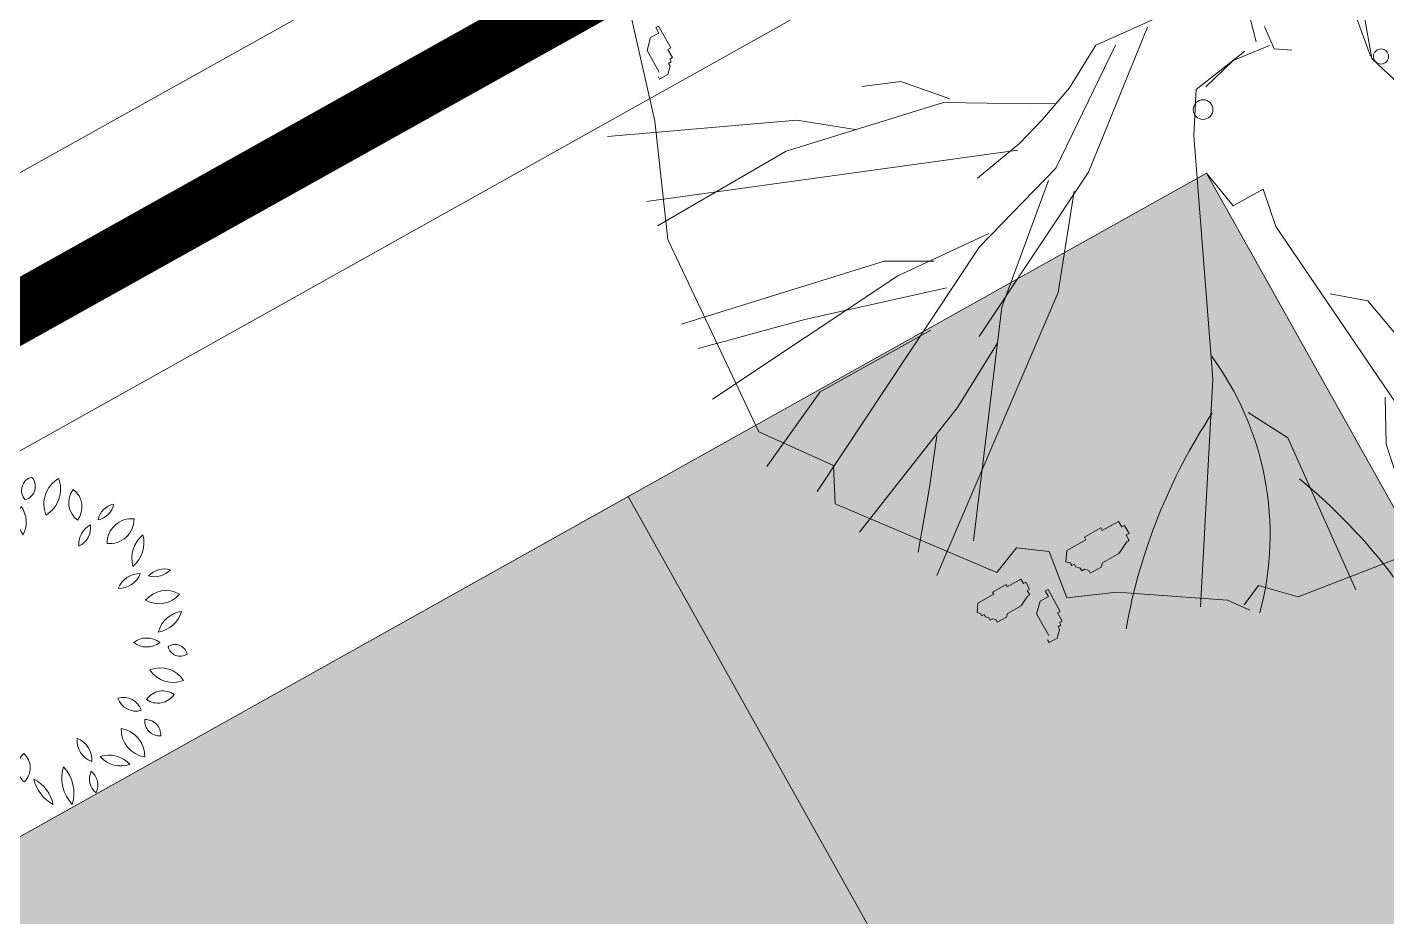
# Model space of a CAD drawing. Header units: millimetres. Extents: x 403824132 to 733479728, y 1974822364 to 2151530530.
# Drawn here: x 568786105 to 568788531, y 2063139254 to 2063140843 of the extents above; entities that cross this region are included whole.
import ezdxf

# ---------------------------------------------------------------- set-up
doc = ezdxf.new("R2010")
doc.units = ezdxf.units.MM
doc.linetypes.add('CENTER', pattern=[3, 1.5, -0.5, 0.5, -0.5])
for name, color, linetype, lineweight in [('A-TUONG', 255, 'Continuous', 35), ('E- RANH GIOI', 1, 'CENTER', 13), ('i_Cay', 114, 'Continuous', 13), ('i_Hatch', 250, 'Continuous', 13), ('LD-THAY', 9, 'Continuous', 13)]:
    doc.layers.add(name, color=color, linetype=linetype, lineweight=lineweight)
doc.layers.add('ChiaLo', color=128, linetype='CENTER')
doc.layers.add('loKBT', color=42, linetype='Continuous')
pattern_1 = [(29.19218123277868, (562502660.1661568, 2058361879.528595), (-24.46882323747758, 43.79583688814147), []), (74.19218123277868, (562502660.1661568, 2058361879.528595), (-136.5293200221376, 38.6540272364651), [70.94784900699406, -141.8956980139881])]

# ---------------------------------------------------------------- blocks, each defined once
blk = doc.blocks.new('BT-01')
at = {"layer": 'E- RANH GIOI', "ltscale": 0.05}
blk.add_line((8003672.267732811, 959812.0056849886), (7814005.85038672, 959899.636371252), dxfattribs=at)
at = {"layer": 'loKBT'}
for points in [[(7833505.235778525, 959890.6271611914), (7833514.471557382, 979880.3958136665), (7819916.579384542, 979886.6783844305), (7814691.048656499, 974896.7524486531), (7814005.85038672, 959899.636371252)], [(7833505.235778634, 959890.6271613672), (7814005.85038672, 959899.636371252), (7813320.652116598, 944902.5202951015), (7818090.005713883, 939907.9764685356), (7833495.999999898, 939900.8585091294)]]:
    blk.add_lwpolyline(points, close=True, dxfattribs=at)
blk = doc.blocks.new('mb-cay34')
for p, q in [((148.1361746613402, 528.3000266004818), (174.7247315186541, 874.1654961428137)), ((117.7493039460387, 535.9014440444298), (49.37875487376004, 858.9625939552207)), ((136.7410981431021, 687.9301967215724), (94.95910592813743, 855.1618515863083)), ((246.8936394288903, 722.1366761659738), (307.6674708208884, 851.3611765112728)), ((-75.96726674964884, 813.353954692138), (254.4903571077157, 836.1582743236795)), ((254.4903571077157, 836.1582743236795), (357.0461807146785, 760.1438979851082)), ((-140.5394120010896, 547.3036038572899), (-262.0870747850859, 817.1546970668712)), ((-246.8935944474651, 741.1403207283001), (-75.96726674964884, 813.353954692138)), ((68.37054907227865, 269.8510932095814), (-144.3377708405023, 813.353954692138)), ((-106.3541374649503, 585.3107583767268), (-102.5557786255376, 817.1546970668712)), ((170.9263726792414, 395.2747838804498), (379.8363337511547, 801.9517948792778)), ((357.0461807146785, 760.1438979851082), (410.223249447881, 786.7489599913824)), ((410.223249447881, 786.7489599913824), (626.7299731785898, 619.5172378269488)), ((372.2396160723292, 547.3036038572899), (467.1987220004665, 775.3468001727013)), ((-414.0216082858386, 691.7309390904848), (-246.8935944474651, 741.1403207283001)), ((246.8936394288903, 524.4992842257489), (246.8936394288903, 722.1366761659738)), ((-305.3148857870838, 702.6785631547681), (-300.4485640121857, 702.6785631547681)), ((-300.4485640121857, 702.6785631547681), (-300.4485640121857, 688.0705481802579)), ((292.4739904832676, 323.0611499166116), (584.9479809650802, 703.1330989091658)), ((459.6020043216412, 646.1222998274022), (539.3676299107028, 710.7345163531136)), ((-349.1119760728907, 697.8093217418062), (-363.710941397585, 683.2011613994837)), ((-363.710941397585, 683.2011613994837), (-363.710941397585, 668.5931464307941)), ((-310.1812075619819, 697.8093217418062), (-349.1119760728907, 697.8093217418062)), ((-315.04752933688, 678.3317746187095), (-315.04752933688, 673.4625332115683)), ((-310.1812075619819, 678.3317746187095), (-315.04752933688, 678.3317746187095)), ((-300.4485640121857, 688.0705481802579), (-310.1812075619819, 678.3317746187095)), ((201.3132883745129, 471.2892275187186), (136.7410981431021, 687.9301967215724)), ((-373.4436821046984, 668.5931464307941), (-373.4436821046984, 663.7237596500199)), ((-363.710941397585, 668.5931464307941), (-373.4436821046984, 668.5931464307941)), ((-334.5129135923344, 663.7237596500199), (-373.4436821046984, 663.7237596500199)), ((-334.5129135923344, 668.5931464307941), (-334.5129135923344, 663.7237596500199)), ((-319.9139482690953, 668.5931464307941), (-334.5129135923344, 668.5931464307941)), ((-319.9139482690953, 673.4625332115683), (-319.9139482690953, 668.5931464307941)), ((-315.04752933688, 673.4625332115683), (-319.9139482690953, 673.4625332115683)), ((665.9944534578244, 676.6861190611962), (653.8285680566332, 668.5704744246323)), ((653.8285680566332, 640.1659604918677), (653.8285680566332, 668.5704744246323)), ((665.9944534578244, 676.6861190611962), (670.0497216021176, 672.6282967429142)), ((670.0497216021176, 672.6282967429142), (674.104989747866, 672.6282967429142)), ((674.104989747866, 672.6282967429142), (674.104989747866, 668.5704744246323)), ((674.104989747866, 668.5704744246323), (678.1602578936142, 668.5704744246323)), ((678.1602578936142, 668.5704744246323), (682.2155260393628, 664.512652112171)), ((682.2155260393628, 664.512652112171), (686.2708751490572, 664.512652112171)), ((686.2708751490572, 664.512652112171), (686.2708751490572, 660.454950935673)), ((686.2708751490572, 660.454950935673), (690.3261432948054, 656.3971286173909)), ((690.3261432948054, 656.3971286173909), (694.3814114405541, 656.3971286173909)), ((694.3814114405541, 656.3971286173909), (694.3814114405541, 640.1659604918677)), ((395.0298140887753, 596.7129181954077), (459.6020043216412, 646.1222998274022)), ((649.7732999108848, 615.8191477356013), (649.7732999108848, 640.1659604918677)), ((649.7732999108848, 640.1659604918677), (653.8285680566332, 640.1659604918677)), ((694.3814114405541, 640.1659604918677), (690.3261432948054, 636.1081381735858)), ((690.3261432948054, 636.1081381735858), (690.3261432948054, 611.7613254173193)), ((269.6838374453364, 410.4776860680431), (565.9561417865916, 627.1187225705944)), ((626.7299731785898, 619.5172378269488), (607.7381789815263, 573.9086658635642)), ((653.8285680566332, 615.8191477356013), (649.7732999108848, 615.8191477356013)), ((653.8285680566332, 591.4723349735139), (653.8285680566332, 615.8191477356013)), ((686.2708751490572, 603.6456807807552), (682.2155260393628, 595.5301572917961)), ((682.2155260393628, 595.5301572917961), (682.2155260393628, 591.4723349735139)), ((690.3261432948054, 611.7613254173193), (686.2708751490572, 603.6456807807552)), ((712.964793787978, 596.7475679237394), (698.365828464739, 582.1394075814168)), ((751.8955623003421, 596.7475679237394), (712.964793787978, 596.7475679237394)), ((756.7618840752403, 601.6168093308806), (761.6282058501382, 601.6168093308806)), ((761.6282058501382, 601.6168093308806), (761.6282058501382, 587.0087943621911)), ((-53.17706873174756, 334.4633097294718), (-106.3541374649503, 585.3107583767268)), ((607.7381789815263, 573.9086658635642), (638.1250496982827, 532.1007016696966)), ((661.9391043466748, 591.4723349735139), (653.8285680566332, 591.4723349735139)), ((661.9391043466748, 587.4145126552322), (661.9391043466748, 591.4723349735139)), ((674.104989747866, 587.4145126552322), (661.9391043466748, 587.4145126552322)), ((682.2155260393628, 591.4723349735139), (674.104989747866, 591.4723349735139)), ((674.104989747866, 591.4723349735139), (674.104989747866, 587.4145126552322)), ((698.365828464739, 582.1394075814168), (698.365828464739, 567.5313926127272)), ((747.029240525444, 572.4007793935014), (742.1628215932287, 572.4007793935014)), ((742.1628215932287, 572.4007793935014), (742.1628215932287, 567.5313926127272)), ((751.8955623003421, 577.2700208006427), (747.029240525444, 577.2700208006427)), ((747.029240525444, 577.2700208006427), (747.029240525444, 572.4007793935014)), ((761.6282058501382, 587.0087943621911), (751.8955623003421, 577.2700208006427)), ((698.365828464739, 567.5313926127272), (688.6330877576256, 567.5313926127272)), ((688.6330877576256, 567.5313926127272), (688.6330877576256, 562.6620058319531)), ((727.5638562699896, 562.6620058319531), (688.6330877576256, 562.6620058319531)), ((742.1628215932287, 567.5313926127272), (727.5638562699896, 567.5313926127272)), ((727.5638562699896, 567.5313926127272), (727.5638562699896, 562.6620058319531)), ((-83.56398442847421, 475.0899025937541), (-140.5394120010896, 547.3036038572899)), ((155.7329373201355, 467.4884851498061), (117.7493039460387, 535.9014440444298)), ((315.2641884997138, 444.6841655182652), (372.2396160723292, 547.3036038572899)), ((638.1250496982827, 532.1007016696966), (714.0923164479318, 543.5028614883776)), ((714.0923164479318, 543.5028614883776), (744.4792321432033, 471.2892275187186)), ((159.5312961595482, 372.4704642489087), (148.1361746613402, 528.3000266004818)), ((664.4242070993641, 517.1796781709417), (649.8251446188077, 507.4409046093933)), ((664.4242070993641, 517.1796781709417), (669.2905288742622, 512.3102913901674)), ((669.2905288742622, 512.3102913901674), (674.1568506491602, 512.3102913901674)), ((674.1568506491602, 512.3102913901674), (674.1568506491602, 507.4409046093933)), ((649.8251446188077, 473.3554878912396), (649.8251446188077, 507.4409046093933)), ((674.1568506491602, 507.4409046093933), (679.0231724240584, 507.4409046093933)), ((679.0231724240584, 507.4409046093933), (683.8894941989565, 502.5715178286192)), ((683.8894941989565, 502.5715178286192), (688.7559131311717, 502.5715178286192)), ((688.7559131311717, 502.5715178286192), (688.7559131311717, 497.7022764214779)), ((688.7559131311717, 497.7022764214779), (693.6222349046147, 492.8328896407037)), ((693.6222349046147, 492.8328896407037), (698.4885566795128, 492.8328896407037)), ((698.4885566795128, 492.8328896407037), (698.4885566795128, 473.3554878912396)), ((644.9588228439097, 444.1393125802277), (644.9588228439097, 473.3554878912396)), ((644.9588228439097, 473.3554878912396), (649.8251446188077, 473.3554878912396)), ((698.4885566795128, 473.3554878912396), (693.6222349046147, 468.4861011104657)), ((693.6222349046147, 468.4861011104657), (693.6222349046147, 439.2699257994536)), ((744.4792321432033, 471.2892275187186), (839.4383380713405, 326.8618922855239)), ((151.9345335007528, 190.035974496277), (292.4739904832676, 463.687742775073)), ((-113.9509001237456, 376.2712066236418), (-136.7410531616769, 433.2820056995841)), ((649.8251446188077, 444.1393125802277), (644.9588228439097, 444.1393125802277)), ((649.8251446188077, 414.9231372633948), (649.8251446188077, 444.1393125802277)), ((688.7559131311717, 429.5311522379051), (683.8894941989565, 419.7925240441692)), ((693.6222349046147, 439.2699257994536), (688.7559131311717, 429.5311522379051)), ((132.9427393036894, 250.8474486472551), (269.6838374453364, 410.4776860680431)), ((659.557788168604, 414.9231372633948), (649.8251446188077, 414.9231372633948)), ((659.557788168604, 410.0537504884413), (659.557788168604, 414.9231372633948)), ((674.1568506491602, 410.0537504884413), (659.557788168604, 410.0537504884413)), ((683.8894941989565, 414.9231372633948), (674.1568506491602, 414.9231372633948)), ((674.1568506491602, 414.9231372633948), (674.1568506491602, 410.0537504884413)), ((683.8894941989565, 419.7925240441692), (683.8894941989565, 414.9231372633948)), ((121.5476627854514, 231.843871390447), (170.9263726792414, 395.2747838804498)), ((-53.17706873174756, 323.0611499166116), (-113.9509001237456, 376.2712066236418)), ((527.9725084124947, 178.6338146834168), (828.0432165731327, 368.6697891796939)), ((60.7738313919981, 262.2496757656336), (75.96726675110403, 345.8655368536711)), ((15.1934803390759, 216.6409692028537), (-53.17706873174756, 334.4633097294718)), ((167.1280138383736, 224.2424539464991), (292.4739904832676, 323.0611499166116)), ((839.4383380713405, 326.8618922855239), (869.8252537680673, 304.0575726539828)), ((858.4301322684041, 307.8582477290183), (843.2366969107532, 273.6517682787962)), ((45.58039603434735, 212.8403614333365), (60.7738313919981, 262.2496757656336)), ((843.2366969107532, 273.6517682787962), (888.8170479651308, 228.0431290157139)), ((0, 57.01079908176325), (121.5476627854514, 231.843871390447)), ((34.18527453613932, 182.4344897526316), (15.1934803390759, 216.6409692028537)), ((22.79019801790127, 152.0288199826609), (45.58039603434735, 212.8403614333365)), ((888.8170479651308, 228.0431290157139), (919.2039636618573, 11.40215981868095)), ((0, 0), (151.9345335007528, 190.035974496277)), ((182.3214491974795, 19.00357726262882), (527.9725084124947, 178.6338146834168)), ((-15.19343535765074, 83.61586108803748), (22.79019801790127, 152.0288199826609)), ((600.1414163227307, 155.8294950518757), (664.7136065541417, 121.6230156016536)), ((664.7136065541417, 121.6230156016536), (923.00232250127, 144.4273352331947)), ((-3.798358839412685, -38.00715451361611), (-15.19343535765074, 83.61586108803748)), ((243.0952805894776, 30.40573707548901), (307.6674708208884, 19.00357726262882)), ((748.2775909826158, -7.601484743645412), (938.1957578589206, 30.40573707548901)), ((121.5476627854514, -19.00364456232637), (182.3214491974795, 19.00357726262882)), ((307.6674708208884, 19.00357726262882), (307.6674708208884, -34.20647944440134)), ((106.3541824463755, -114.0215981577057), (121.5476627854514, -19.00364456232637)), ((683.7054457311751, -41.80796419386751), (748.2775909826158, -7.601484743645412)), ((110.1525412857881, -91.21727852034383), (125.3460216248641, -34.20647944440134)), ((307.6674708208884, -34.20647944440134), (368.4412572329165, -22.80431963154115)), ((368.4412572329165, -22.80431963154115), (714.0923164479318, -53.21012400672772)), ((501.3839965351507, -45.60863926308228), (539.3676299107028, -91.21727852616459)), ((117.7493039460387, -152.0288199768399), (110.1525412857881, -91.21727852034383)), ((539.3676299107028, -91.21727852616459), (915.4056048209897, -163.4309797897003)), ((45.58039603434735, -152.0288199768399), (102.5558236069628, -136.8259177834261)), ((87.50439095892946, -159.5946346933487), (125.4880243344814, -155.7939596183132)), ((125.4880243344814, -155.7939596183132), (140.6814596921322, -178.5982792498544)), ((136.7410981431021, -292.6554128353018), (208.9100060533383, -281.2532530166209)), ((148.1361746613402, -304.0575726539828), (212.708364892751, -281.2532530224416)), ((212.708364892751, -281.2532530224416), (809.051422376069, -467.4885524495038))]:
    blk.add_line(p, q)
for centre, radius in [((154.0796875226078, -13.10419218498282), 15.30604035294724), ((217.1510773347109, -295.2454438142013), 11.73883638059978)]:
    blk.add_circle(centre, radius)
for centre, radius, start, end in [((1370.928389552864, -207.9190682095941), 898.0574013195378, 129.3545428610315, 152.6091939442715), ((554.39230590855, 627.1299764630382), 467.6428030324045, 262.5537044343529, 314.3375273120816), ((1051.863512206182, 958.3508592506404), 882.5869489766797, 248.5621882123188, 262.3516403262367)]:
    blk.add_arc(centre, radius, start, end)
blk = doc.blocks.new('mb-cay40')
at = {"color": 0, "linetype": 'ByBlock'}
for centre, radius, start, end in [((-136.2343589076481, 736.8957466763095), 62.92479999999998, 125.4093320002077, 202.7100880001333), ((-230.740058907686, 763.8882466762698), 62.92479999999998, 305.4093320002077, 22.71008800013334), ((16.26654109236551, 684.2603466763248), 136.5301, 133.811686000385, 194.307733999988), ((-210.5471589076042, 749.0423466762695), 136.5301, 313.811686000385, 14.30773399998799), ((-299.5701589075907, 710.3054466762878), 100.1777, 149.4737229998766, 231.7585850006217), ((-447.8704589076224, 682.5084466762783), 100.1777, 329.4737229998766, 51.75858500062168), ((-230.6878589075932, 779.3904466762833), 98.06469999999999, 192.3059549999538, 259.6848969996826), ((-344.058958907699, 662.0099466762913), 98.06469999999999, 12.30595499995376, 79.68489699968265), ((112.6560410923557, 711.3373466763078), 137.2196, 163.4642290000644, 212.7905639999698), ((-134.2428589076444, 676.0780466762808), 137.2196, 343.4642290000643, 32.79056399996983), ((-426.9131589077006, 693.7752466762759), 54.12369999999999, 146.8150690002197, 244.0193430003837), ((-495.9196589076018, 674.7454466763011), 54.12369999999999, 326.8150690002197, 64.01934300038363), ((-147.5025589076395, 637.821246676278), 79.6564, 145.524785000142, 220.8327340004014), ((-273.4387589076068, 630.8271466763035), 79.6564, 325.524785000142, 40.83273400040141), ((138.3718410924193, 615.5002466762926), 80.63699999999999, 104.100357000399, 168.4650159999594), ((39.71864109238959, 709.8323466762886), 80.63699999999999, 284.100357000399, 348.4650159999595), ((230.3510410923918, 506.037146676299), 141.3623, 100.3005049996434, 160.4476489999013), ((71.86314109229716, 692.4305466762962), 141.3623, 280.3005049996434, 340.4476489999013), ((-541.5223589077068, 596.8183466762894), 98.14920000000001, 183.3189289998474, 263.1903650005937), ((-651.1445589076611, 493.6793466763265), 98.14920000000001, 3.318928999847402, 83.19036500059372), ((-554.1702589076594, 555.716446676277), 69.85239999999999, 25.45365099951863, 116.6851969996846), ((-522.4680589076888, 648.1498466762605), 69.85239999999999, 205.4536509995186, 296.6851969996846), ((-390.4405589076341, 597.053746676309), 66.85079999999999, 168.8066020001733, 257.6390980002616), ((-470.3303589076386, 544.7297466762902), 66.85079999999999, 348.8066020001733, 77.63909800026163), ((48.89724109234521, 562.139746676261), 68.7981, 103.8913859995158, 198.9039470000852), ((-32.70725890767062, 606.6362466762985), 68.7981, 283.8913859995158, 18.90394700008519), ((259.9547410923115, 520.9738466762719), 76.85969999999999, 122.5817349996012, 207.1799879998302), ((150.1931410923426, 550.6291466762632), 76.85969999999999, 302.5817349996012, 27.17998799983019), ((-653.7485589076532, 502.9852466762604), 44.2471, 163.4933459999228, 274.4697339999847), ((-692.7238589076442, 471.4445466763245), 44.2471, 343.4933459999227, 94.46973399998471), ((213.0515410923108, 368.6593466762861), 79.60759999999999, 86.02821900006174, 161.3697619999351), ((143.1294410924311, 473.5071466763002), 79.60759999999999, 266.0282190000617, 341.3697619999351), ((299.7197410923836, 426.0202466763112), 53.529, 59.98145400028278, 155.6675900001146), ((277.7252410923538, 494.4245466762877), 53.529, 239.9814540002828, 335.6675900001146), ((-680.1407589076553, 301.4285466763176), 101.6635, 69.72013800080484, 135.6489100005381), ((-717.600058907643, 467.8581466763062), 101.6635, 249.7201380008048, 315.6489100005381), ((-620.4297589075868, 356.9077466762828), 75.7726, 22.57230600034306, 98.33354300080866), ((-561.4437589076697, 460.9655466763143), 75.7726, 202.5723060003431, 278.3335430008087), ((319.9207410923555, 283.5921466762593), 110.2473, 64.73526299980486, 140.5781150000674), ((281.8093410923029, 453.3035466762885), 110.2473, 244.7352629998049, 320.5781150000673), ((-694.8229589076363, 365.1617466763128), 95.9612, 210.9482359996829, 290.5783940005535), ((-743.3930589076772, 225.974346676303), 95.9612, 30.9482359996829, 110.5783940005535), ((359.2284410923021, 242.1056466762602), 79.1061, 90.25287400078554, 173.52208300028), ((280.2783410924312, 330.1357466762784), 79.1061, 270.2528740007856, 353.5220830002799), ((-736.4670589076995, 276.7996466763216), 75.60229999999999, 224.257649999822, 288.5926610007619), ((-766.5091589076037, 152.3813466762949), 75.60229999999999, 44.25764999982202, 108.5926610007619), ((-637.6392589076131, 118.6108466762598), 83.90719999999999, 60.50948499968955, 129.291989999972), ((231.9157410923508, 266.539646676305), 78.02799999999999, 238.8747640006676, 311.2135240002623), ((242.9923410922929, 141.0472466762949), 78.02799999999999, 58.87476400066763, 131.2135240002623), ((344.0384410923289, 142.0358466763282), 53.57989999999999, 28.1981360000389, 112.1917869993301), ((-659.0736589076696, 39.63904667626048), 110.8102, 100.8761589997203, 165.4479130002026), ((-787.2373589075869, 176.3009466762742), 110.8102, 280.8761589997204, 345.4479130002026), ((-649.4696589076193, 256.585046676264), 83.90719999999999, 240.5094849996896, 309.291989999972), ((371.0219410923892, 216.9645466762668), 53.57989999999999, 208.1981360000389, 292.1917869993301), ((349.6776410924213, 166.3968466762817), 97.6447, 209.1951970002367, 286.7189010004093), ((292.527541092335, 25.24994667626743), 97.6447, 29.19519700023669, 106.7189010004093), ((-716.1905589076923, 74.23634667632723), 87.35799999999999, 234.9744629993681, 331.3792250002423), ((-689.6452589076944, -39.14615332373069), 87.35799999999999, 54.97446299936808, 151.3792250002424), ((208.0612410923932, 37.25554667630786), 77.31559999999999, 208.8071649999463, 283.9198800002828), ((158.9131410923146, -75.04515332368464), 77.31559999999999, 28.80716499994626, 103.9198800002828), ((313.8222410924209, -58.64165332372795), 90.3688, 71.37116600059133, 141.7535400000561), ((271.7177410924342, 82.93484667628945), 90.3688, 251.3711660005913, 321.7535400000561), ((-551.4629589076503, -83.00365332367801), 74.9971, 87.17243399982254, 157.2364690000009), ((-616.9188589076803, 20.92074667628185), 74.9971, 267.1724339998225, 337.2364690000009), ((-674.8470589076169, -123.2118533237299), 70.02329999999999, 71.8192460004174, 140.0817599994504), ((-706.7037589076499, -11.75075332372944), 70.02329999999999, 251.8192460004175, 320.0817599994504), ((-557.1729589076713, -163.3047533236968), 77.98479999999999, 113.475291999382, 203.4559599999777), ((-659.7790589075885, -122.8160533237024), 77.98479999999999, 293.475291999382, 23.45595999997768), ((296.2157410923683, -68.1395533237228), 50.671, 179.2557220000184, 267.628659000778), ((243.4524410924059, -118.1089533236882), 50.671, 359.2557220000184, 87.62865900077804), ((-341.8780589076923, -220.9033533237016), 95.91319999999999, 122.8873139993626, 186.7253339999508), ((-489.2111589075648, -151.593553323728), 95.91319999999999, 302.8873139993626, 6.725333999950768), ((69.87894109232002, -150.8368533236935), 70.3103, 173.6499809998805, 254.6514450005405), ((-18.61045890764217, -210.8629533236744), 70.3103, 353.6499809998805, 74.65144500054049), ((274.5892410923552, -86.62635332370701), 116.145, 186.5486859998972, 256.8911319994462), ((132.8601410923875, -212.990753323691), 116.145, 6.548685999897183, 76.89113199944619), ((-604.7676589076873, -147.1679533237184), 106.605, 271.6327640008068, 352.0267889999677), ((-496.1556589076645, -268.5169533236767), 106.605, 91.63276400080674, 172.0267889999677), ((113.3978410923155, -289.9039533237083), 96.71849999999999, 38.69621399990353, 106.2415449999098), ((-132.5331589076959, -236.0941533236837), 75.353, 148.7876610002004, 221.5977110001933), ((-253.3297589076974, -247.0719533237279), 75.353, 328.7876610002005, 41.59771100019329), ((99.92604109243257, -278.0229533236925), 148.0051, 165.2071100000012, 218.3217489999558), ((-159.2895589076797, -332.0080533237124), 148.0051, 345.2071100000012, 38.32174899995582), ((161.8329410923761, -136.5778533236808), 96.71849999999999, 218.6962139999035, 286.2415449999098), ((-472.8800589076418, -293.5357533236747), 49.2563, 76.54190599947391, 193.4774260002929), ((-509.3162589076674, -257.1117533236902), 49.2563, 256.541905999474, 13.4774260002929), ((-314.2852589076501, -280.7871533237339), 91.05040000000001, 159.1169869998805, 230.3606240003511), ((-457.4404589076003, -318.4468533237086), 91.05040000000001, 339.1169869998805, 50.36062400035106), ((-220.1570589075855, -348.4649533237389), 108.6658, 122.1169890002436, 201.7275269999994), ((-378.8747589077102, -296.6562533236793), 108.6658, 302.1169890002436, 21.72752699999944), ((-159.7919589076482, -372.2426533237012), 84.6027, 5.31956000003229, 80.41896799967047), ((-61.47215890765074, -280.976453323703), 84.6027, 185.3195600000323, 260.4189679996705), ((110.3971410924278, -276.4030533237237), 64.3426, 156.7754189998254, 231.2879720002375), ((11.02814109236351, -301.2369533236779), 64.3426, 336.7754189998254, 51.28797200023745), ((-170.4776589077082, -363.9031533237066), 62.5472, 129.7475050000398, 206.070901000292), ((-266.6537589076324, -343.3009533236764), 62.5472, 309.7475050000398, 26.07090100029198)]:
    blk.add_arc(centre, radius, start, end, dxfattribs=at)

msp = doc.modelspace()

# ---------------------------------------------------------------- hatches: boundary and pattern name
at = {"layer": 'i_Hatch', "transparency": 33554687}
h = msp.add_hatch(dxfattribs=at)
h.set_pattern_fill('DOLMIT', color=256, scale=200.6708205737791, angle=29.19218123277867, double=1)
h.set_pattern_definition(pattern_1)
h.paths.add_polyline_path([(568788209.876131, 2063140582.1576), (568794459.9251881, 2063129407.56002), (568793427.1648445, 2063128829.92868), (568792047.8248024, 2063131296.08017), (568792047.8248024, 2063131296.08017), (568790187.6417027, 2063134621.941658), (568787754.7476044, 2063138971.765541), (568781549.4331284, 2063135501.079399), (568780971.8013134, 2063136533.839821)])
h = msp.add_hatch(dxfattribs=at)
h.set_pattern_fill('DOLMIT', color=256, scale=200.6708205737791, angle=29.19218123277867, double=1)
h.set_pattern_definition(pattern_1)
h.paths.add_polyline_path([(568788209.876131, 2063140582.1576), (568794459.9251881, 2063129407.56002), (568793427.1648445, 2063128829.92868), (568792047.8248024, 2063131296.08017), (568792047.8248024, 2063131296.08017), (568790187.6417027, 2063134621.941658), (568787754.7476044, 2063138971.765541), (568781549.4331284, 2063135501.079399), (568780971.8013134, 2063136533.839821)])

# ---------------------------------------------------------------- linework, layer by layer
at = {"layer": 'A-TUONG', "elevation": -0.06890181601581863}
for points in [[(568788531.4103508, 2063141691.831779), (568771447.1180935, 2063132157.157204), (568764708.1060543, 2063145628.728203), (568766843.2836514, 2063152556.740082), (568778756.9807816, 2063159205.726257), (568788531.4103508, 2063141691.831779)], [(568788531.4103508, 2063141691.831779), (568771447.1180935, 2063132157.157204), (568764708.1060543, 2063145628.728203), (568766843.2836514, 2063152556.740082), (568778756.9807816, 2063159205.726257), (568788531.4103508, 2063141691.831779)], [(568788526.1518555, 2063141701.243584), (568771450.6232166, 2063132150.883636), (568778186.2241936, 2063118685.63871), (568784810.3544407, 2063116644.594833), (568798316.7669334, 2063124196.39225), (568788526.1518555, 2063141701.243584)], [(568788526.1518555, 2063141701.243584), (568771450.6232166, 2063132150.883636), (568778186.2241936, 2063118685.63871), (568784810.3544407, 2063116644.594833), (568798316.7669334, 2063124196.39225), (568788526.1518555, 2063141701.243584)]]:
    msp.add_lwpolyline(points, dxfattribs=at)
at = {"layer": 'ChiaLo', "ltscale": 5}
for points, elevation in [([(568938387.474741, 2063225320.773903), (568771336.1989021, 2063132095.249809)], -0.06890181601581863), ([(568938387.474741, 2063225320.773903), (568771336.1989021, 2063132095.249809)], -0.06890181601581863), ([(568938387.474741, 2063225320.773903), (568771336.1989021, 2063132095.249809)], -0.06890181601581863), ([(568937710.7706397, 2063224941.975047), (568771443.71237, 2063132165.804142)], 0.2756072640632745)]:
    msp.add_lwpolyline(points, dxfattribs=dict(at, elevation=elevation))
at = {"layer": 'E- RANH GIOI', "ltscale": 0.05, "const_width": 100.2815807033482, "elevation": -0.06890181601581863}
for points in [[(568771447.1180935, 2063132157.157204), (568788531.4103508, 2063141691.831779), (568778756.9807816, 2063159205.726257), (568766843.2836514, 2063152556.740082), (568764708.1060543, 2063145628.728203)], [(568771447.1180935, 2063132157.157204), (568788531.4103508, 2063141691.831779), (568778756.9807816, 2063159205.726257), (568766843.2836514, 2063152556.740082), (568764708.1060543, 2063145628.728203)], [(568771450.6232166, 2063132150.883636), (568788526.1518555, 2063141701.243584), (568798316.7669334, 2063124196.39225), (568784810.3544407, 2063116644.594833), (568778186.2241936, 2063118685.63871)], [(568771450.6232166, 2063132150.883636), (568788526.1518555, 2063141701.243584), (568798316.7669334, 2063124196.39225), (568784810.3544407, 2063116644.594833), (568778186.2241936, 2063118685.63871)]]:
    msp.add_lwpolyline(points, close=True, dxfattribs=at)
at = {"layer": 'LD-THAY'}
for p, q in [((568788209.876131, 2063140582.1576, -0.06890181601581863), (568772616.5333023, 2063131860.796776, -0.06890181601581863)), ((568788209.876131, 2063140582.1576, -0.06890181601581863), (568772616.5333023, 2063131860.796776, -0.06890181601581863)), ((568797197.6807575, 2063124512.667877, -0.06890181601581863), (568788209.876131, 2063140582.1576, -0.06890181601581863)), ((568797197.6807575, 2063124512.667877, -0.06890181601581863), (568788209.876131, 2063140582.1576, -0.06890181601581863))]:
    msp.add_line(p, q, dxfattribs=at)
at = {"layer": 'LD-THAY', "elevation": -0.06890181601581863}
for points in [[(568788531.4103508, 2063141691.831779), (568771447.1180935, 2063132157.157204), (568764708.1060543, 2063145628.728203), (568766843.2836514, 2063152556.740082), (568778756.9807816, 2063159205.726257), (568788531.4103508, 2063141691.831779)], [(568788531.4103508, 2063141691.831779), (568771447.1180935, 2063132157.157204), (568764708.1060543, 2063145628.728203), (568766843.2836514, 2063152556.740082), (568778756.9807816, 2063159205.726257), (568788531.4103508, 2063141691.831779)], [(568777406.376688, 2063157510.255936), (568777113.1512699, 2063158035.659607), (568778671.8487434, 2063158905.562073), (568788231.2463608, 2063141776.963631), (568771544.8190422, 2063132464.336105), (568770790.064764, 2063134043.224075)], [(568777406.376688, 2063157510.255936), (568777113.1512699, 2063158035.659607), (568778671.8487434, 2063158905.562073), (568788231.2463608, 2063141776.963631), (568771544.8190422, 2063132464.336105), (568770790.064764, 2063134043.224075)], [(568788526.1518555, 2063141701.243584), (568771450.6232166, 2063132150.883636), (568778186.2241936, 2063118685.63871), (568784810.3544407, 2063116644.594833), (568798316.7669334, 2063124196.39225), (568788526.1518555, 2063141701.243584)], [(568788526.1518555, 2063141701.243584), (568771450.6232166, 2063132150.883636), (568778186.2241936, 2063118685.63871), (568784810.3544407, 2063116644.594833), (568798316.7669334, 2063124196.39225), (568788526.1518555, 2063141701.243584)], [(568796164.9204159, 2063123935.036232), (568796458.6315422, 2063123409.903549), (568798016.5242863, 2063124281.246681), (568788441.2975025, 2063141401.00132), (568771763.42836, 2063132073.055412), (568772491.4698048, 2063130526.004822)], [(568796164.9204159, 2063123935.036232), (568796458.6315422, 2063123409.903549), (568798016.5242863, 2063124281.246681), (568788441.2975025, 2063141401.00132), (568771763.42836, 2063132073.055412), (568772491.4698048, 2063130526.004822)], [(568780052.7957592, 2063134664.020645), (568781024.3021622, 2063135207.365768), (568780446.668911, 2063136240.128792), (568787177.1157894, 2063140004.525803), (568793720.8758755, 2063128304.795998), (568793720.8753014, 2063128304.789108), (568795097.3689346, 2063125843.755287), (568787587.966835, 2063121643.68203), (568787391.2931595, 2063121533.680672), (568784894.9167557, 2063125997.005775), (568784373.9390965, 2063125705.614204), (568781407.4154682, 2063131009.449692), (568781932.5521755, 2063131303.163322), (568780052.7957592, 2063134664.020645)], [(568780052.7957592, 2063134664.020645), (568781024.3021622, 2063135207.365768), (568780446.668911, 2063136240.128792), (568787177.1157894, 2063140004.525803), (568793720.8758755, 2063128304.795998), (568793720.8753014, 2063128304.789108), (568795097.3689346, 2063125843.755287), (568787587.966835, 2063121643.68203), (568787391.2931595, 2063121533.680672), (568784894.9167557, 2063125997.005775), (568784373.9390965, 2063125705.614204), (568781407.4154682, 2063131009.449692), (568781932.5521755, 2063131303.163322), (568780052.7957592, 2063134664.020645)]]:
    msp.add_lwpolyline(points, dxfattribs=at)
at = {"layer": 'loKBT', "elevation": 0.2756072640632745}
for points in [[(568788537.4366704, 2063141704.01516), (568778759.352501, 2063159227.623587), (568766839.0475692, 2063152576.154203), (568764702.2433642, 2063145644.762203), (568771443.7123699, 2063132165.804142)], [(568788537.4366705, 2063141704.01516), (568771443.7123702, 2063132165.804142), (568778185.1813751, 2063118686.846083), (568784810.1813837, 2063116644.496166), (568798315.5208399, 2063124180.406734)]]:
    msp.add_lwpolyline(points, close=True, dxfattribs=at)

# ---------------------------------------------------------------- block references
at = {"layer": 'i_Cay', "extrusion": (0, 0, -1), "xscale": 1.146075208038264, "yscale": 1.146075208038264, "zscale": -1.146075208038264, "rotation": 240.7813373756499}
msp.add_blockref('mb-cay34', (-568788104.2899761, 2063140842.324799, 0.06890181601581863), dxfattribs=at)
msp.add_blockref('mb-cay34', (-568788104.2899761, 2063140842.324799, 0.06890181601581863), dxfattribs=at)
at = {"layer": 'i_Cay', "xscale": 0.5014079035167408, "yscale": 0.5014079035167408, "zscale": 0.5014079035167408, "rotation": 209.2186626243499}
msp.add_blockref('mb-cay40', (568785959.4249973, 2063139778.49295, -0.06890181601581863), dxfattribs=at)
msp.add_blockref('mb-cay40', (568785959.4249973, 2063139778.49295, -0.06890181601581863), dxfattribs=at)
at = {"layer": 'loKBT', "xscale": 1.003354102868896, "yscale": 1.003354102868896, "zscale": 1.003354102868896, "rotation": 29.19218123277868}
msp.add_blockref('BT-01', (562396780.9422703, 2058467374.467201, -0.06890181601581863), dxfattribs=at)
msp.add_blockref('BT-01', (562396780.9422703, 2058467374.467201, -0.06890181601581863), dxfattribs=at)

doc.saveas('drawing.dxf')
